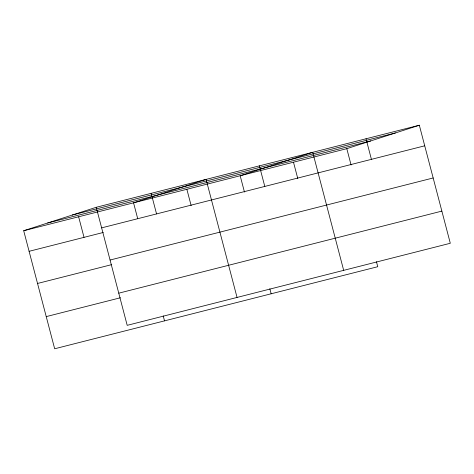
<?xml version="1.0" encoding="UTF-8"?>
<svg xmlns="http://www.w3.org/2000/svg" width="474" height="474" viewBox="0 0 474 474"><rect width="100%" height="100%" fill="white"/><g stroke="black" fill="none" stroke-linecap="round" stroke-linejoin="round"><path stroke-width="0.71" d="M376.457 261.701L377.766 266.708L54.67 348.769L23.7 230.731L96.234 207.292L419.33 125.231L450.3 243.269L127.198 325.336L96.234 207.292M23.7 230.731L346.802 148.664L419.33 125.231M72.297 215.024L395.399 132.963M47.637 222.993L370.733 140.932M101.632 227.87L424.728 145.808M29.098 251.309L103.285 232.461M110.069 260.036L433.171 177.969M37.535 283.47L111.722 264.628M118.761 293.175L441.863 211.108M46.233 316.608L120.42 297.767M366.023 138.769L371.42 159.347M346.802 148.664L351.08 164.982M343.68 270.352L312.71 152.308L240.176 175.747L244.46 192.065M293.489 162.203L297.773 178.526M259.397 165.853L264.794 186.43M269.83 288.784L271.146 293.791M237.053 297.435L206.083 179.391L133.555 202.825L137.65 218.437M186.863 189.286L191.146 205.603M151.159 193.345L156.556 213.922M163.21 315.868L164.519 320.868M78.625 216.778L84.028 237.356"/></g></svg>
